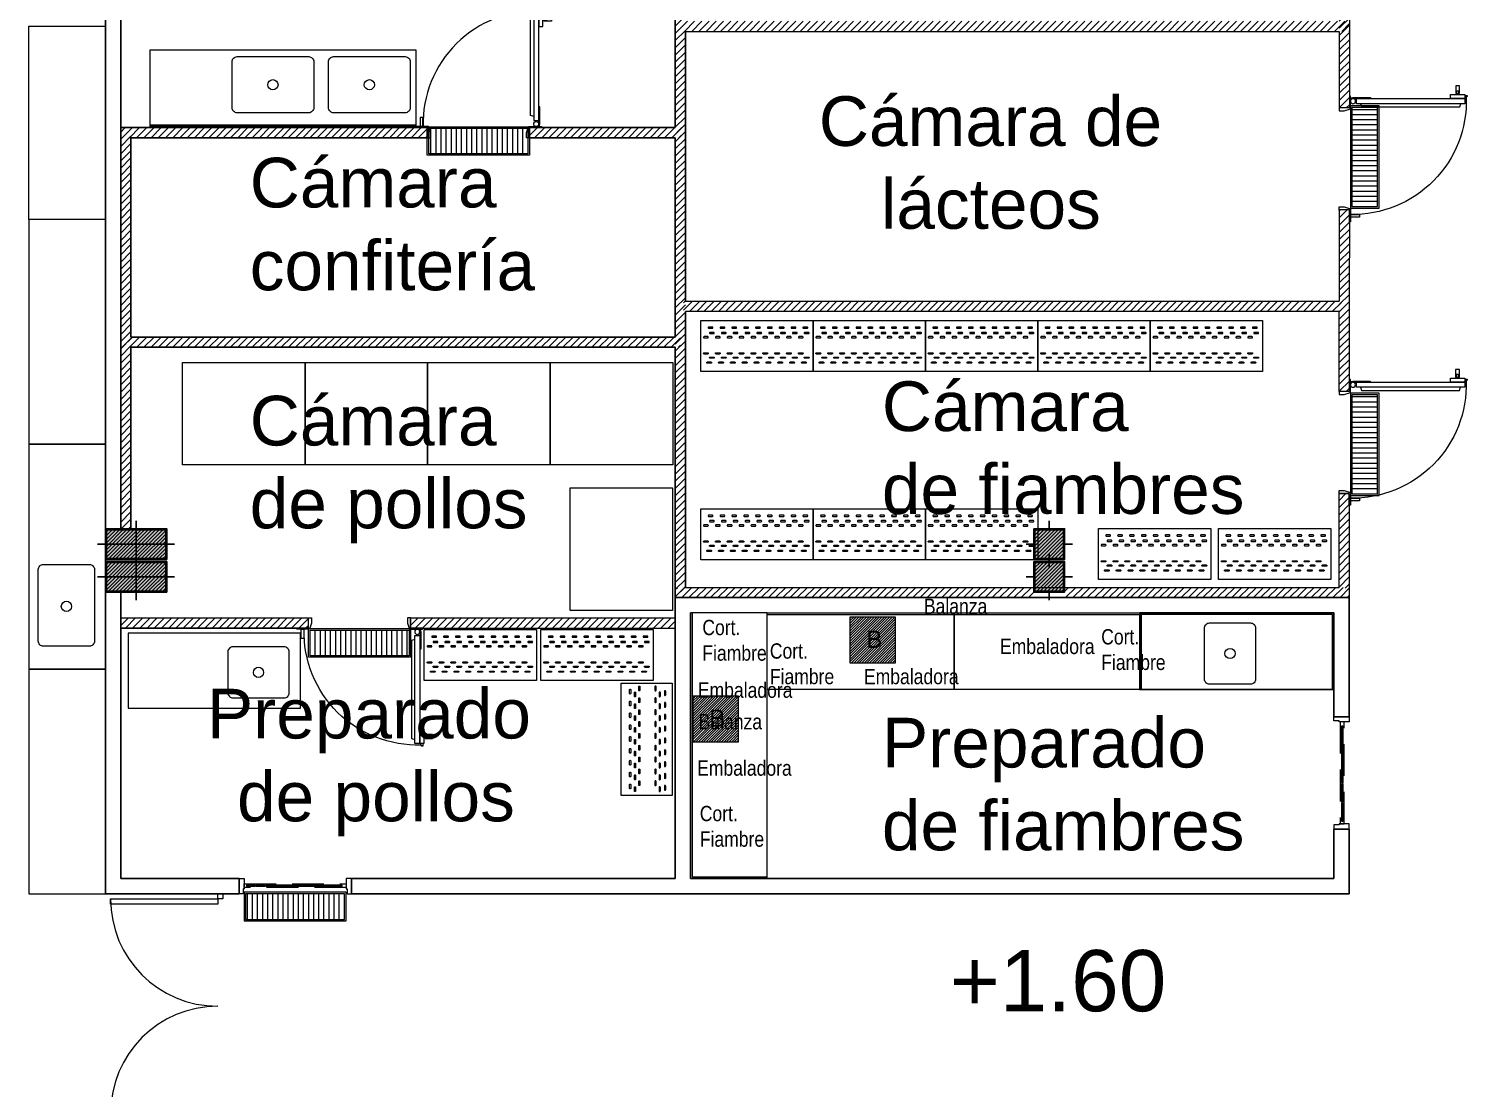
# Model space of a CAD drawing. Extents: x 306 to 2240, y 18 to 779.
# Drawn here: x 687.79 to 701.88, y 374.21 to 384.58 of the extents above; entities that cross this region are included whole.
import ezdxf

# ---------------------------------------------------------------- set-up
doc = ezdxf.new("R2010")
doc.units = 0
doc.header["$MEASUREMENT"] = 0
doc.linetypes.add('CYPE_RAYAPUNTOPUNTO', pattern=[0])
doc.linetypes.add('HIDDEN2', pattern=[0.1875, 0.125, -0.0625])
for name, color, linetype in [('Aberturas', 2, 'Continuous'), ('Camaras', 3, 'Continuous'), ('Cerramiento Camaras', 1, 'Continuous'), ('EQUIPAMIENTO SUPER', 1, 'Continuous'), ('EQUIPAMIENTOS', 1, 'Continuous'), ('EQUIPAMIENTOS APOYO', 1, 'Continuous'), ('Estructura Color', 90, 'Continuous'), ('Estructura Textura', 1, 'Continuous'), ('MAMPOSTERIA', 6, 'Continuous'), ('Nombre de locales', 3, 'Continuous'), ('PANEL CAMARA', 160, 'Continuous'), ('PILARES SUBSUELO', 6, 'Continuous'), ('rejilla', 253, 'Continuous'), ('Texto', 2, 'Continuous')]:
    doc.layers.add(name, color=color, linetype=linetype)
doc.layers.add('BALANZA', color=1, linetype='CYPE_RAYAPUNTOPUNTO', lineweight=0)
doc.layers.add('N-equipamientos', color=1, linetype='Continuous', lineweight=9)
doc.styles.add('arial', font='arial.ttf')
doc.styles.add('ARIAL NARROW', font='ARIALN.TTF')
doc.styles.add('STYLE1', font='romans.shx')
pattern_1 = [(45, (0, 0), (-0.0176777, 0.0176777), [])]

# ---------------------------------------------------------------- blocks, each defined once
blk = doc.blocks.new('BALANZA')
at = {"layer": 'BALANZA'}
h = blk.add_hatch(dxfattribs=at)
h.set_pattern_fill('LINE', color=256, scale=0.005583, angle=45)
h.set_pattern_definition([(45, (-395.006925, -103.443251), (-0.01253376587, 0.01253376587), [])])
h.paths.add_polyline_path([(3388.998, 887.73), (3388.551, 887.73), (3388.551, 887.283), (3388.998, 887.283)])
h.paths.add_polyline_path([(3388.648, 887.338), (3388.887, 887.338), (3388.887, 887.683), (3388.648, 887.683)], flags=24)
at = {"layer": 'BALANZA', "elevation": 0}
blk.add_lwpolyline([(3388.551, 887.283), (3388.998, 887.283), (3388.998, 887.73), (3388.551, 887.73)], close=True, dxfattribs=at)
at = {"layer": 'BALANZA', "insert": (3388.79, 887.597, 0), "char_height": 0.16748, "width": 0.1676, "attachment_point": 2, "style": 'STYLE1'}
blk.add_mtext('{\\fArial|b0|i0|c0|p34;B}', dxfattribs=at)
blk = doc.blocks.new('A$C2CFD14AB')
at = {"layer": 'N-equipamientos'}
blk.add_lwpolyline([(0, 0), (0, 0.5), (1.1, 0.5), (1.1, 0)], close=True, dxfattribs=at)
for points in [[(0.039, 0.364, -0.414214), (0.045, 0.37), (0.08, 0.37, -0.414214), (0.086, 0.364, -0.414214), (0.08, 0.358), (0.045, 0.358, -0.414214)], [(0.066, 0.412, -0.414214), (0.072, 0.418), (0.107, 0.418, -0.414214), (0.113, 0.412, -0.414214), (0.107, 0.406), (0.072, 0.406, -0.414214)], [(0.097, 0.322, -0.414214), (0.103, 0.328), (0.138, 0.328, -0.414214), (0.144, 0.322, -0.414214), (0.138, 0.316), (0.103, 0.316, -0.414214)], [(0.155, 0.364, -0.414214), (0.161, 0.37), (0.196, 0.37, -0.414214), (0.202, 0.364, -0.414214), (0.196, 0.358), (0.161, 0.358, -0.414214)], [(0.182, 0.412, -0.414214), (0.188, 0.418), (0.223, 0.418, -0.414214), (0.229, 0.412, -0.414214), (0.223, 0.406), (0.188, 0.406, -0.414214)], [(0.213, 0.322, -0.414214), (0.219, 0.328), (0.254, 0.328, -0.414214), (0.26, 0.322, -0.414214), (0.254, 0.316), (0.219, 0.316, -0.414214)], [(0.271, 0.364, -0.414214), (0.277, 0.37), (0.312, 0.37, -0.414214), (0.318, 0.364, -0.414214), (0.312, 0.358), (0.277, 0.358, -0.414214)], [(0.298, 0.412, -0.414214), (0.304, 0.418), (0.339, 0.418, -0.414214), (0.345, 0.412, -0.414214), (0.339, 0.406), (0.304, 0.406, -0.414214)], [(0.329, 0.322, -0.414214), (0.335, 0.328), (0.37, 0.328, -0.414214), (0.376, 0.322, -0.414214), (0.37, 0.316), (0.335, 0.316, -0.414214)], [(0.387, 0.364, -0.414214), (0.393, 0.37), (0.428, 0.37, -0.414214), (0.434, 0.364, -0.414214), (0.428, 0.358), (0.393, 0.358, -0.414214)], [(0.414, 0.412, -0.414214), (0.42, 0.418), (0.455, 0.418, -0.414214), (0.461, 0.412, -0.414214), (0.455, 0.406), (0.42, 0.406, -0.414214)], [(0.445, 0.322, -0.414214), (0.451, 0.328), (0.486, 0.328, -0.414214), (0.492, 0.322, -0.414214), (0.486, 0.316), (0.451, 0.316, -0.414214)], [(0.503, 0.364, -0.414214), (0.509, 0.37), (0.544, 0.37, -0.414214), (0.55, 0.364, -0.414214), (0.544, 0.358), (0.509, 0.358, -0.414214)], [(0.53, 0.412, -0.414214), (0.536, 0.418), (0.571, 0.418, -0.414214), (0.577, 0.412, -0.414214), (0.571, 0.406), (0.536, 0.406, -0.414214)], [(0.561, 0.322, -0.414214), (0.567, 0.328), (0.602, 0.328, -0.414214), (0.608, 0.322, -0.414214), (0.602, 0.316), (0.567, 0.316, -0.414214)], [(0.619, 0.364, -0.414214), (0.625, 0.37), (0.66, 0.37, -0.414214), (0.666, 0.364, -0.414214), (0.66, 0.358), (0.625, 0.358, -0.414214)], [(0.646, 0.412, -0.414214), (0.652, 0.418), (0.687, 0.418, -0.414214), (0.693, 0.412, -0.414214), (0.687, 0.406), (0.652, 0.406, -0.414214)], [(0.677, 0.322, -0.414214), (0.683, 0.328), (0.718, 0.328, -0.414214), (0.724, 0.322, -0.414214), (0.718, 0.316), (0.683, 0.316, -0.414214)], [(0.735, 0.364, -0.414214), (0.741, 0.37), (0.776, 0.37, -0.414214), (0.782, 0.364, -0.414214), (0.776, 0.358), (0.741, 0.358, -0.414214)], [(0.762, 0.412, -0.414214), (0.768, 0.418), (0.803, 0.418, -0.414214), (0.809, 0.412, -0.414214), (0.803, 0.406), (0.768, 0.406, -0.414214)], [(0.793, 0.322, -0.414214), (0.799, 0.328), (0.834, 0.328, -0.414214), (0.84, 0.322, -0.414214), (0.834, 0.316), (0.799, 0.316, -0.414214)], [(0.851, 0.364, -0.414214), (0.857, 0.37), (0.892, 0.37, -0.414214), (0.898, 0.364, -0.414214), (0.892, 0.358), (0.857, 0.358, -0.414214)], [(0.878, 0.412, -0.414214), (0.884, 0.418), (0.919, 0.418, -0.414214), (0.925, 0.412, -0.414214), (0.919, 0.406), (0.884, 0.406, -0.414214)], [(0.909, 0.322, -0.414214), (0.915, 0.328), (0.95, 0.328, -0.414214), (0.956, 0.322, -0.414214), (0.95, 0.316), (0.915, 0.316, -0.414214)], [(0.967, 0.364, -0.414214), (0.973, 0.37), (1.008, 0.37, -0.414214), (1.014, 0.364, -0.414214), (1.008, 0.358), (0.973, 0.358, -0.414214)], [(0.994, 0.412, -0.414214), (1, 0.418), (1.035, 0.418, -0.414214), (1.041, 0.412, -0.414214), (1.035, 0.406), (1, 0.406, -0.414214)], [(1.025, 0.322, -0.414214), (1.031, 0.328), (1.066, 0.328, -0.414214), (1.072, 0.322, -0.414214), (1.066, 0.316), (1.031, 0.316, -0.414214)], [(0.097, 0.164, 0.414214), (0.103, 0.158), (0.138, 0.158, 0.414214), (0.144, 0.164, 0.414214), (0.138, 0.17), (0.103, 0.17, 0.414214)], [(0.213, 0.164, 0.414214), (0.219, 0.158), (0.254, 0.158, 0.414214), (0.26, 0.164, 0.414214), (0.254, 0.17), (0.219, 0.17, 0.414214)], [(0.329, 0.164, 0.414214), (0.335, 0.158), (0.37, 0.158, 0.414214), (0.376, 0.164, 0.414214), (0.37, 0.17), (0.335, 0.17, 0.414214)], [(0.445, 0.164, 0.414214), (0.451, 0.158), (0.486, 0.158, 0.414214), (0.492, 0.164, 0.414214), (0.486, 0.17), (0.451, 0.17, 0.414214)], [(0.561, 0.164, 0.414214), (0.567, 0.158), (0.602, 0.158, 0.414214), (0.608, 0.164, 0.414214), (0.602, 0.17), (0.567, 0.17, 0.414214)], [(0.677, 0.164, 0.414214), (0.683, 0.158), (0.718, 0.158, 0.414214), (0.724, 0.164, 0.414214), (0.718, 0.17), (0.683, 0.17, 0.414214)], [(0.793, 0.164, 0.414214), (0.799, 0.158), (0.834, 0.158, 0.414214), (0.84, 0.164, 0.414214), (0.834, 0.17), (0.799, 0.17, 0.414214)], [(0.909, 0.164, 0.414214), (0.915, 0.158), (0.95, 0.158, 0.414214), (0.956, 0.164, 0.414214), (0.95, 0.17), (0.915, 0.17, 0.414214)], [(1.025, 0.164, 0.414214), (1.031, 0.158), (1.066, 0.158, 0.414214), (1.072, 0.164, 0.414214), (1.066, 0.17), (1.031, 0.17, 0.414214)], [(0.039, 0.122, 0.414214), (0.045, 0.116), (0.08, 0.116, 0.414214), (0.086, 0.122, 0.414214), (0.08, 0.128), (0.045, 0.128, 0.414214)], [(0.052, 0.07, 0.414214), (0.058, 0.064), (0.093, 0.064, 0.414214), (0.099, 0.07, 0.414214), (0.093, 0.076), (0.058, 0.076, 0.414214)], [(0.155, 0.122, 0.414214), (0.161, 0.116), (0.196, 0.116, 0.414214), (0.202, 0.122, 0.414214), (0.196, 0.128), (0.161, 0.128, 0.414214)], [(0.168, 0.07, 0.414214), (0.174, 0.064), (0.209, 0.064, 0.414214), (0.215, 0.07, 0.414214), (0.209, 0.076), (0.174, 0.076, 0.414214)], [(0.271, 0.122, 0.414214), (0.277, 0.116), (0.312, 0.116, 0.414214), (0.318, 0.122, 0.414214), (0.312, 0.128), (0.277, 0.128, 0.414214)], [(0.284, 0.07, 0.414214), (0.29, 0.064), (0.325, 0.064, 0.414214), (0.331, 0.07, 0.414214), (0.325, 0.076), (0.29, 0.076, 0.414214)], [(0.387, 0.122, 0.414214), (0.393, 0.116), (0.428, 0.116, 0.414214), (0.434, 0.122, 0.414214), (0.428, 0.128), (0.393, 0.128, 0.414214)], [(0.4, 0.07, 0.414214), (0.406, 0.064), (0.441, 0.064, 0.414214), (0.447, 0.07, 0.414214), (0.441, 0.076), (0.406, 0.076, 0.414214)], [(0.503, 0.122, 0.414214), (0.509, 0.116), (0.544, 0.116, 0.414214), (0.55, 0.122, 0.414214), (0.544, 0.128), (0.509, 0.128, 0.414214)], [(0.516, 0.07, 0.414214), (0.522, 0.064), (0.557, 0.064, 0.414214), (0.563, 0.07, 0.414214), (0.557, 0.076), (0.522, 0.076, 0.414214)], [(0.619, 0.122, 0.414214), (0.625, 0.116), (0.66, 0.116, 0.414214), (0.666, 0.122, 0.414214), (0.66, 0.128), (0.625, 0.128, 0.414214)], [(0.632, 0.07, 0.414214), (0.638, 0.064), (0.673, 0.064, 0.414214), (0.679, 0.07, 0.414214), (0.673, 0.076), (0.638, 0.076, 0.414214)], [(0.735, 0.122, 0.414214), (0.741, 0.116), (0.776, 0.116, 0.414214), (0.782, 0.122, 0.414214), (0.776, 0.128), (0.741, 0.128, 0.414214)], [(0.748, 0.07, 0.414214), (0.754, 0.064), (0.789, 0.064, 0.414214), (0.795, 0.07, 0.414214), (0.789, 0.076), (0.754, 0.076, 0.414214)], [(0.851, 0.122, 0.414214), (0.857, 0.116), (0.892, 0.116, 0.414214), (0.898, 0.122, 0.414214), (0.892, 0.128), (0.857, 0.128, 0.414214)], [(0.864, 0.07, 0.414214), (0.87, 0.064), (0.905, 0.064, 0.414214), (0.911, 0.07, 0.414214), (0.905, 0.076), (0.87, 0.076, 0.414214)], [(0.967, 0.122, 0.414214), (0.973, 0.116), (1.008, 0.116, 0.414214), (1.014, 0.122, 0.414214), (1.008, 0.128), (0.973, 0.128, 0.414214)], [(0.98, 0.07, 0.414214), (0.986, 0.064), (1.021, 0.064, 0.414214), (1.027, 0.07, 0.414214), (1.021, 0.076), (0.986, 0.076, 0.414214)]]:
    blk.add_lwpolyline(points, format="xyb", close=True, dxfattribs=at)
blk = doc.blocks.new('puertacortina')
at = {"layer": 'Aberturas', "lineweight": 0}
for points in [[(3309.177, 892.351), (3309.177, 892.201), (3309.227, 892.201), (3309.227, 892.301), (3309.217, 892.301), (3309.217, 892.351)], [(3310.277, 892.351), (3310.277, 892.201), (3310.227, 892.201), (3310.227, 892.301), (3310.237, 892.301), (3310.237, 892.351)]]:
    blk.add_lwpolyline(points, close=True, dxfattribs=at)
at = {"layer": 'Aberturas', "color": 1, "linetype": 'HIDDEN2', "lineweight": 0, "ltscale": 2.5}
for points in [[(3309.227, 892.251), (3310.227, 892.251), (3310.227, 892.289), (3309.227, 892.289)], [(3309.25, 892.274), (3309.34, 892.274), (3309.34, 892.265), (3309.25, 892.265)], [(3309.344, 892.274), (3309.434, 892.274), (3309.434, 892.265), (3309.344, 892.265)], [(3309.438, 892.274), (3309.528, 892.274), (3309.528, 892.265), (3309.438, 892.265)], [(3309.532, 892.274), (3309.623, 892.274), (3309.623, 892.265), (3309.532, 892.265)], [(3309.627, 892.274), (3309.717, 892.274), (3309.717, 892.265), (3309.627, 892.265)], [(3309.721, 892.274), (3309.811, 892.274), (3309.811, 892.265), (3309.721, 892.265)], [(3309.815, 892.274), (3309.905, 892.274), (3309.905, 892.265), (3309.815, 892.265)], [(3309.909, 892.274), (3310, 892.274), (3310, 892.265), (3309.909, 892.265)], [(3310.004, 892.274), (3310.094, 892.274), (3310.094, 892.265), (3310.004, 892.265)], [(3310.098, 892.274), (3310.188, 892.274), (3310.188, 892.265), (3310.098, 892.265)]]:
    blk.add_lwpolyline(points, close=True, dxfattribs=at)
blk = doc.blocks.new('rejilla2')
at = {"layer": 'rejilla', "lineweight": 0}
for p, q in [((3273.423, 920.996), (3273.703, 920.996)), ((3273.423, 919.996), (3273.423, 920.996)), ((3273.438, 920.981), (3273.688, 920.981)), ((3273.438, 920.011), (3273.438, 920.981)), ((3273.438, 920.929), (3273.688, 920.929)), ((3273.438, 920.879), (3273.688, 920.879)), ((3273.688, 920.981), (3273.688, 920.011)), ((3273.703, 920.996), (3273.703, 919.996)), ((3273.438, 920.829), (3273.688, 920.829)), ((3273.438, 920.779), (3273.688, 920.779)), ((3273.438, 920.729), (3273.688, 920.729)), ((3273.438, 920.679), (3273.688, 920.679)), ((3273.438, 920.629), (3273.688, 920.629)), ((3273.438, 920.579), (3273.688, 920.579)), ((3273.438, 920.529), (3273.688, 920.529)), ((3273.438, 920.479), (3273.688, 920.479)), ((3273.438, 920.429), (3273.688, 920.429)), ((3273.438, 920.379), (3273.688, 920.379)), ((3273.438, 920.329), (3273.688, 920.329)), ((3273.438, 920.279), (3273.688, 920.279)), ((3273.438, 920.229), (3273.688, 920.229)), ((3273.438, 920.179), (3273.688, 920.179)), ((3273.438, 920.129), (3273.688, 920.129)), ((3273.438, 920.079), (3273.688, 920.079)), ((3273.438, 920.029), (3273.688, 920.029)), ((3273.703, 919.996), (3273.423, 919.996)), ((3273.688, 920.011), (3273.438, 920.011))]:
    blk.add_line(p, q, dxfattribs=at)
blk = doc.blocks.new('pcamara 90')
at = {"lineweight": 0}
for p, q in [((-0.1, -0.035), (-0.1, -0.205)), ((-0.09, -0.01), (-0.083, -0.017)), ((-0.09, -0.033), (-0.09, -0.07)), ((-0.1, -0.205), (-0.09, -0.205)), ((-0.119, -1.13), (-0.119, -1.144)), ((-0.119, -1.144), (-0.119, -1.154)), ((-0.119, -1.154), (-0.11, -1.154)), ((-0.11, -1.154), (-0.103, -1.144)), ((-0.103, -1.144), (-0.098, -1.13))]:
    blk.add_line(p, q, dxfattribs=at)
for points in [[(-0.115, 0), (0, 0), (0, 0.1), (0.03, 0.1), (0.03, 0.05), (0.01, -0.01), (-0.115, -0.01)], [(1.115, 0), (1, 0), (1, 0.1), (0.97, 0.1), (0.97, 0.05), (0.99, -0.01), (1.115, -0.01)], [(-0.09, -0.07), (-0.09, -1.13), (-0.04, -1.13), (-0.04, -0.07)], [(1.044, -0.1), (1.071, -0.1), (1.071, -0.01), (1.044, -0.01)], [(-0.141, -1.041), (-0.141, -1.079), (-0.215, -1.079), (-0.215, -1.041)], [(-0.13, -1.049), (-0.13, -1.071), (-0.164, -1.071), (-0.164, -1.049)], [(-0.09, -1.13), (-0.09, -0.989), (-0.13, -0.989), (-0.13, -1.13)]]:
    blk.add_lwpolyline(points, close=True, dxfattribs=at)
blk.add_lwpolyline([(-0.04, -0.11), (-0.01, -0.12), (-0.01, -1.08), (-0.04, -1.09), (-0.04, -0.11)], dxfattribs=at)
blk.add_circle((-0.065, -0.035), 0.025, dxfattribs=at)
at = {"color": 1, "lineweight": 0}
blk.add_arc((-0.065, -0.035), 1.109, 268.0701, 1.292, dxfattribs=at)
at = {"lineweight": 0}
blk.add_arc((-0.065, -0.035), 0.035, 135, 180, dxfattribs=at)
blk = doc.blocks.new('Pilar 30x30')
at = {"layer": 'Estructura Color'}
h = blk.add_hatch(color=256, dxfattribs=at)
h.dxf.hatch_style = 1
h.paths.add_polyline_path([(-0.29, -0.29), (-0.29, -0.01), (-0.01, -0.01), (-0.01, -0.29)])
at = {"layer": 'Estructura Textura'}
h = blk.add_hatch(dxfattribs=at)
h.set_pattern_fill('_USER', color=256, scale=0.025, angle=45, pattern_type=0)
h.set_pattern_definition(pattern_1)
h.paths.add_polyline_path([(-0.3, -0.3), (-0.3, 0), (0, 0), (0, -0.3)])
at = {"layer": 'Estructura Color'}
blk.add_lwpolyline([(-0.29, -0.29), (-0.29, -0.01), (-0.01, -0.01), (-0.01, -0.29)], close=True, dxfattribs=at)
at = {"layer": 'PILARES SUBSUELO', "color": 1}
for p, q in [((-0.15, 0.077), (-0.15, 0)), ((-0.377, -0.15), (-0.3, -0.15)), ((0, -0.15), (0.077, -0.15)), ((-0.15, -0.3), (-0.15, -0.377))]:
    blk.add_line(p, q, dxfattribs=at)
at = {"layer": 'PILARES SUBSUELO'}
blk.add_lwpolyline([(-0.3, -0.3), (-0.3, 0), (0, 0), (0, -0.3)], close=True, dxfattribs=at)
blk = doc.blocks.new('Pilar 30x60')
at = {"layer": 'Estructura Color'}
h = blk.add_hatch(color=256, dxfattribs=at)
h.dxf.hatch_style = 1
h.paths.add_polyline_path([(-0.59, -0.14), (-0.59, 0.14), (-0.01, 0.14), (-0.01, -0.14)])
at = {"layer": 'Estructura Textura'}
h = blk.add_hatch(dxfattribs=at)
h.set_pattern_fill('_USER', color=256, scale=0.025, angle=45, pattern_type=0)
h.set_pattern_definition(pattern_1)
h.paths.add_polyline_path([(-0.6, -0.15), (-0.6, 0.15), (0, 0.15), (0, -0.15)])
at = {"layer": 'Estructura Color'}
blk.add_lwpolyline([(-0.59, -0.14), (-0.59, 0.14), (-0.01, 0.14), (-0.01, -0.14)], close=True, dxfattribs=at)
at = {"layer": 'PILARES SUBSUELO', "color": 1}
for p, q in [((-0.3, 0.227), (-0.3, -0.227)), ((-0.677, 0), (0.077, 0))]:
    blk.add_line(p, q, dxfattribs=at)
at = {"layer": 'PILARES SUBSUELO'}
blk.add_lwpolyline([(-0.6, -0.15), (-0.6, 0.15), (0, 0.15), (0, -0.15)], close=True, dxfattribs=at)

msp = doc.modelspace()

# ---------------------------------------------------------------- hatches: boundary and pattern name
at = {"layer": 'PANEL CAMARA'}
h = msp.add_hatch(dxfattribs=at)
h.set_pattern_fill('ANSI31', color=256, scale=0.4)
h.set_pattern_definition([(45, (17.119996, 34.49765), (-0.035355339, 0.035355339), [])])
h.paths.add_polyline_path([(694.122, 387.355), (694.222, 387.355), (694.222, 379.011), (694.122, 379.011)])
h = msp.add_hatch(dxfattribs=at)
h.set_pattern_fill('ANSI31', color=256, scale=0.4)
h.set_pattern_definition([(45, (18.27518, 36.41478), (-0.035355339, 0.035355339), [])])
h.paths.add_polyline_path([(700.622, 385.371), (700.722, 385.371), (700.723, 383.805), (700.623, 383.805)])
h = msp.add_hatch(dxfattribs=at)
h.set_pattern_fill('ANSI31', color=256, scale=0.4)
h.set_pattern_definition([(45, (18.27518, 36.076504), (-0.035355339, 0.035355339), [])])
h.paths.add_polyline_path([(694.122, 384.653), (700.722, 384.653), (700.722, 384.553), (694.122, 384.553)])
h = msp.add_hatch(dxfattribs=at)
h.set_pattern_fill('ANSI31', color=256, scale=0.4)
h.set_pattern_definition([(45, (13.011336, 34.49765), (-0.035355339, 0.035355339), [])])
h.paths.add_polyline_path([(688.694, 383.611), (691.695, 383.611), (691.695, 383.511), (688.694, 383.511)])
h = msp.add_hatch(dxfattribs=at)
h.set_pattern_fill('ANSI31', color=256, scale=0.4)
h.set_pattern_definition([(45, (13.011336, 33.93177), (-0.035355339, 0.035355339), [])])
h.paths.add_polyline_path([(688.694, 383.602), (688.794, 383.602), (688.794, 379.684), (688.694, 379.684)])
h = msp.add_hatch(dxfattribs=at)
h.set_pattern_fill('ANSI31', color=256, scale=0.4)
h.set_pattern_definition([(45, (16.83644, 34.49765), (-0.035355339, 0.035355339), [])])
h.paths.add_polyline_path([(692.697, 383.611), (694.209, 383.611), (694.209, 383.511), (692.697, 383.511)])
h = msp.add_hatch(dxfattribs=at)
h.set_pattern_fill('ANSI31', color=256, scale=0.4)
h.set_pattern_definition([(45, (18.27518, 33.638877), (-0.035355339, 0.035355339), [])])
h.paths.add_polyline_path([(700.623, 382.805), (700.723, 382.805), (700.723, 381.029), (700.623, 381.029)])
h = msp.add_hatch(dxfattribs=at)
h.set_pattern_fill('ANSI31', color=256, scale=0.4)
h.set_pattern_definition([(45, (17.92165, 33.638877), (-0.035355339, 0.035355339), [])])
h.paths.add_polyline_path([(694.204, 381.911), (700.645, 381.911), (700.645, 381.811), (694.204, 381.811)])
h = msp.add_hatch(dxfattribs=at)
h.set_pattern_fill('ANSI31', color=256, scale=0.4)
h.set_pattern_definition([(45, (13.364645, 33.93177), (-0.035355339, 0.035355339), [])])
h.paths.add_polyline_path([(688.702, 381.561), (694.174, 381.561), (694.174, 381.461), (688.702, 381.461)])
h = msp.add_hatch(dxfattribs=at)
h.set_pattern_fill('ANSI31', color=256, scale=0.4)
h.set_pattern_definition([(45, (18.27518, 31.440075), (-0.035355339, 0.035355339), [])])
h.paths.add_polyline_path([(700.622, 380.029), (700.722, 380.029), (700.722, 379.103), (700.622, 379.103)])
h = msp.add_hatch(dxfattribs=at)
h.set_pattern_fill('ANSI31', color=256, scale=0.4)
h.set_pattern_definition([(45, (17.119996, 34.21444), (-0.035355339, 0.035355339), [])])
h.paths.add_polyline_path([(694.122, 379.111), (697.634, 379.111), (697.634, 379.011), (694.122, 379.011)])
h = msp.add_hatch(dxfattribs=at)
h.set_pattern_fill('ANSI31', color=256, scale=0.4)
h.set_pattern_definition([(45, (20.524886, 34.21444), (-0.035355339, 0.035355339), [])])
h.paths.add_polyline_path([(697.934, 379.111), (700.722, 379.111), (700.722, 379.011), (697.934, 379.011)])
h = msp.add_hatch(dxfattribs=at)
h.set_pattern_fill('ANSI31', color=256, scale=0.4)
h.set_pattern_definition([(45, (10.526304, 31.21177), (-0.035355339, 0.035355339), [])])
h.paths.add_polyline_path([(688.694, 378.811), (690.532, 378.811), (690.532, 378.711), (688.694, 378.711)])
h = msp.add_hatch(dxfattribs=at)
h.set_pattern_fill('ANSI31', color=256, scale=0.4)
h.set_pattern_definition([(45, (13.364645, 31.21177), (-0.035355339, 0.035355339), [])])
h.paths.add_polyline_path([(691.532, 378.811), (694.122, 378.811), (694.122, 378.711), (691.532, 378.711)])

# ---------------------------------------------------------------- linework, layer by layer
at = {"layer": 'Aberturas', "lineweight": 0, "elevation": 0}
msp.add_lwpolyline([(689.644, 376.011), (688.594, 376.011), (688.594, 376.061), (689.644, 376.061)], close=True, dxfattribs=at)
msp.add_lwpolyline([(689.644, 376.011), (688.594, 376.011), (688.594, 376.061), (689.644, 376.061)], close=True, dxfattribs=at)
msp.add_lwpolyline([(689.694, 376.111), (689.694, 376.061), (689.644, 376.061), (689.644, 376.111)], dxfattribs=at)
at = {"layer": 'Aberturas', "color": 1, "lineweight": 0}
for centre, start, end in [((689.644, 376.061, 0), 180, 270), ((689.644, 373.961, 0), 90, 180)]:
    msp.add_arc(centre, 1.05, start, end, dxfattribs=at)
at = {"layer": 'Cerramiento Camaras'}
for p, q in [((694.122, 383.611, 0), (694.122, 387.355, 0)), ((694.222, 381.911, 0), (694.222, 384.553, 0)), ((691.697, 383.611, 0), (688.694, 383.611, 0)), ((691.697, 383.511, 0), (688.794, 383.511, 0)), ((688.794, 383.511, 0), (688.794, 381.561, 0)), ((692.697, 383.611, 0), (692.697, 383.511, 0)), ((692.697, 383.611, 0), (694.122, 383.611, 0)), ((694.122, 383.511, 0), (692.697, 383.511, 0)), ((694.122, 381.561, 0), (694.122, 383.511, 0)), ((694.222, 379.111, 0), (694.222, 381.811, 0)), ((688.794, 381.561, 0), (694.122, 381.561, 0)), ((688.794, 381.461, 0), (694.122, 381.461, 0)), ((688.794, 381.461, 0), (688.794, 379.684, 0)), ((694.122, 379.011, 0), (694.122, 381.461, 0)), ((689.852, 376.261, 0), (689.852, 376.161, 0)), ((689.902, 376.161, 0), (689.892, 376.161, 0))]:
    msp.add_line(p, q, dxfattribs=at)
at = {"layer": 'Cerramiento Camaras', "lineweight": 0}
for p, q in [((700.722, 385.371, 0), (700.723, 383.805, 0)), ((694.222, 384.553, 0), (700.623, 384.553, 0)), ((700.623, 384.553, 0), (700.623, 383.805, 0)), ((700.623, 384.553, 0), (700.623, 383.805, 0)), ((700.723, 383.805, 0), (700.623, 383.805, 0)), ((700.723, 383.805, 0), (700.623, 383.805, 0)), ((700.623, 382.805, 0), (700.622, 381.911, 0)), ((700.723, 382.805, 0), (700.623, 382.805, 0)), ((700.723, 382.805, 0), (700.623, 382.805, 0)), ((700.723, 382.805, 0), (700.722, 381.861, 0)), ((700.722, 382.011, 0), (700.722, 381.029, 0)), ((694.222, 381.911, 0), (700.622, 381.911, 0)), ((700.622, 381.811, 0), (694.222, 381.811, 0)), ((694.372, 381.911, 0), (700.622, 381.911, 0)), ((700.622, 381.811, 0), (694.372, 381.811, 0)), ((700.622, 381.029, 0), (700.622, 381.811, 0)), ((700.722, 381.029, 0), (700.622, 381.029, 0)), ((700.722, 381.029, 0), (700.622, 381.029, 0)), ((700.622, 379.111, 0), (700.622, 380.029, 0)), ((700.622, 380.029, 0), (700.722, 380.029, 0)), ((700.622, 379.111, 0), (700.622, 380.029, 0)), ((700.622, 380.029, 0), (700.722, 380.029, 0)), ((700.722, 380.029, 0), (700.722, 379.011, 0)), ((700.722, 380.029, 0), (700.722, 379.011, 0)), ((694.222, 379.111, 0), (700.622, 379.111, 0)), ((694.372, 379.111, 0), (700.622, 379.111, 0)), ((688.694, 378.811, 0), (690.532, 378.811, 0)), ((688.694, 378.711, 0), (690.532, 378.711, 0)), ((690.532, 378.711, 0), (690.532, 378.811, 0)), ((691.532, 378.811, 0), (694.122, 378.811, 0)), ((691.532, 378.811, 0), (691.532, 378.711, 0)), ((691.532, 378.711, 0), (694.122, 378.711, 0))]:
    msp.add_line(p, q, dxfattribs=at)
at = {"layer": 'EQUIPAMIENTO SUPER', "linetype": 'Continuous', "lineweight": 0, "elevation": 0}
msp.add_lwpolyline([(688.437, 379.285), (688.437, 378.585, -0.414214), (688.387, 378.535), (687.937, 378.535, -0.414214), (687.887, 378.585), (687.887, 379.285, -0.414214), (687.937, 379.335), (688.387, 379.335, -0.414214)], format="xyb", close=True, dxfattribs=at)
msp.add_lwpolyline([(688.437, 379.285), (688.437, 378.585, -0.414214), (688.387, 378.535), (687.937, 378.535, -0.414214), (687.887, 378.585), (687.887, 379.285, -0.414214), (687.937, 379.335), (688.387, 379.335, -0.414214)], format="xyb", close=True, dxfattribs=at)
at = {"layer": 'EQUIPAMIENTO SUPER', "lineweight": 0}
msp.add_circle((688.162, 378.925, 0), 0.05, dxfattribs=at)
msp.add_circle((688.162, 378.925, 0), 0.05, dxfattribs=at)
at = {"layer": 'EQUIPAMIENTOS', "linetype": 'Continuous', "lineweight": 0, "elevation": 0}
for points in [[(695.022, 378.861), (694.272, 378.861), (694.272, 376.261), (695.022, 376.261)], [(695.022, 378.861), (694.272, 378.861), (694.272, 376.261), (695.022, 376.261)], [(695.022, 378.861), (694.287, 378.861), (694.287, 376.276), (695.022, 376.276)], [(695.022, 378.861), (694.287, 378.861), (694.287, 376.276), (695.022, 376.276)], [(695.022, 378.111), (695.022, 378.861), (696.852, 378.861), (696.852, 378.111)], [(695.022, 378.111), (695.022, 378.861), (696.852, 378.861), (696.852, 378.111)], [(695.022, 378.111), (695.022, 378.846), (696.852, 378.846), (696.852, 378.111)], [(695.022, 378.111), (695.022, 378.846), (696.852, 378.846), (696.852, 378.111)], [(696.852, 378.111), (696.852, 378.861), (698.682, 378.861), (698.682, 378.111)], [(696.852, 378.111), (696.852, 378.861), (698.682, 378.861), (698.682, 378.111)], [(696.852, 378.111), (696.852, 378.846), (698.682, 378.846), (698.682, 378.111)], [(696.852, 378.111), (696.852, 378.846), (698.682, 378.846), (698.682, 378.111)], [(698.67, 378.861), (698.67, 378.111), (700.572, 378.111), (700.572, 378.861)], [(698.685, 378.846), (698.685, 378.111), (700.557, 378.111), (700.557, 378.846)], [(698.685, 378.846), (698.685, 378.111), (700.557, 378.111), (700.557, 378.846)]]:
    msp.add_lwpolyline(points, close=True, dxfattribs=at)
msp.add_lwpolyline([(699.354, 378.763), (699.754, 378.763, -0.414214), (699.804, 378.713), (699.804, 378.213, -0.414214), (699.754, 378.163), (699.354, 378.163, -0.414214), (699.304, 378.213), (699.304, 378.713, -0.414214)], format="xyb", close=True, dxfattribs=at)
msp.add_lwpolyline([(699.354, 378.763), (699.754, 378.763, -0.414214), (699.804, 378.713), (699.804, 378.213, -0.414214), (699.754, 378.163), (699.354, 378.163, -0.414214), (699.304, 378.213), (699.304, 378.713, -0.414214)], format="xyb", close=True, dxfattribs=at)
at = {"layer": 'EQUIPAMIENTOS', "linetype": 'Continuous', "lineweight": 0}
msp.add_circle((699.554, 378.463, 0), 0.05, dxfattribs=at)
msp.add_circle((699.554, 378.463, 0), 0.05, dxfattribs=at)
at = {"layer": 'EQUIPAMIENTOS APOYO', "lineweight": 0, "elevation": 0}
for points in [[(688.544, 382.711), (687.794, 382.711), (687.794, 384.605), (688.544, 384.605)], [(688.544, 382.711), (687.794, 382.711), (687.794, 380.511), (688.544, 380.511)], [(688.544, 380.511), (687.794, 380.511), (687.794, 378.311), (688.544, 378.311)], [(688.544, 380.511), (687.794, 380.511), (687.794, 378.311), (688.544, 378.311)], [(688.544, 378.311), (687.794, 378.311), (687.794, 376.111), (688.544, 376.111)], [(688.544, 378.311), (687.794, 378.311), (687.794, 376.111), (688.544, 376.111)]]:
    msp.add_lwpolyline(points, close=True, dxfattribs=at)
at = {"layer": 'EQUIPAMIENTOS APOYO', "linetype": 'Continuous', "lineweight": 0, "elevation": 0}
msp.add_lwpolyline([(688.768, 378.662), (688.768, 377.927), (690.453, 377.927), (690.453, 378.662)], close=True, dxfattribs=at)
msp.add_lwpolyline([(688.768, 378.662), (688.768, 377.927), (690.453, 377.927), (690.453, 378.662)], close=True, dxfattribs=at)
msp.add_lwpolyline([(689.743, 378.479), (689.743, 378.079, 0.414214), (689.793, 378.029), (690.293, 378.029, 0.414214), (690.343, 378.079), (690.343, 378.479, 0.414214), (690.293, 378.529), (689.793, 378.529, 0.414214)], format="xyb", close=True, dxfattribs=at)
at = {"layer": 'EQUIPAMIENTOS APOYO', "linetype": 'Continuous', "lineweight": 0}
msp.add_circle((690.043, 378.279, 0), 0.05, dxfattribs=at)
at = {"layer": 'MAMPOSTERIA'}
for p, q in [((688.694, 389.577, 0), (688.694, 379.684, 0)), ((688.544, 384.952, 0), (688.544, 376.111, 0)), ((688.544, 384.952, 0), (688.544, 376.111, 0)), ((688.694, 379.064, 0), (688.694, 376.261, 0)), ((700.722, 379.011, 0), (694.122, 379.011, 0)), ((694.122, 376.261, 0), (694.122, 379.011, 0)), ((700.722, 377.845, 0), (700.722, 379.011, 0)), ((694.272, 376.261, 0), (694.272, 378.861, 0)), ((694.272, 376.261, 0), (694.272, 378.861, 0)), ((700.572, 377.845, 0), (700.572, 378.861, 0)), ((688.694, 378.711, 0), (688.694, 376.261, 0)), ((688.694, 378.711, 0), (690.532, 378.711, 0)), ((700.722, 377.845, 0), (700.572, 377.845, 0)), ((700.572, 376.261, 0), (700.572, 376.745, 0)), ((700.722, 376.745, 0), (700.572, 376.745, 0)), ((700.722, 376.111, 0), (700.722, 376.745, 0)), ((688.694, 376.261, 0), (689.852, 376.261, 0)), ((688.694, 376.261, 0), (689.852, 376.261, 0)), ((689.852, 376.111, 0), (689.852, 376.261, 0)), ((690.952, 376.111, 0), (690.952, 376.261, 0)), ((690.952, 376.111, 0), (690.952, 376.261, 0)), ((690.952, 376.261, 0), (694.122, 376.261, 0)), ((700.572, 376.261, 0), (694.272, 376.261, 0)), ((700.572, 376.261, 0), (694.272, 376.261, 0)), ((689.852, 376.111, 0), (688.544, 376.111, 0)), ((689.852, 376.111, 0), (688.544, 376.111, 0)), ((690.952, 376.111, 0), (700.722, 376.111, 0))]:
    msp.add_line(p, q, dxfattribs=at)
at = {"layer": 'MAMPOSTERIA', "elevation": 0}
msp.add_lwpolyline([(698.67, 378.861), (698.67, 378.111), (700.572, 378.111), (700.572, 378.861)], close=True, dxfattribs=at)
at = {"layer": 'N-equipamientos', "lineweight": 0, "elevation": 0}
for points in [[(688.982, 383.621), (688.982, 384.371), (691.582, 384.371), (691.582, 383.621)], [(688.982, 383.636), (688.982, 384.371), (691.582, 384.371), (691.582, 383.636)], [(688.982, 383.621), (688.982, 384.371), (691.582, 384.371), (691.582, 383.621)], [(688.982, 383.636), (688.982, 384.371), (691.582, 384.371), (691.582, 383.636)], [(690.498, 381.311), (690.498, 380.311), (689.298, 380.311), (689.298, 381.311)], [(691.698, 381.311), (691.698, 380.311), (690.498, 380.311), (690.498, 381.311)], [(692.898, 381.311), (692.898, 380.311), (691.698, 380.311), (691.698, 381.311)], [(694.098, 381.311), (694.098, 380.311), (692.898, 380.311), (692.898, 381.311)], [(693.095, 380.085), (694.095, 380.085), (694.095, 378.885), (693.095, 378.885)]]:
    msp.add_lwpolyline(points, close=True, dxfattribs=at)
for points in [[(689.834, 384.306), (690.534, 384.306, -0.414214), (690.584, 384.256), (690.584, 383.806, -0.414214), (690.534, 383.756), (689.834, 383.756, -0.414214), (689.784, 383.806), (689.784, 384.256, -0.414214)], [(689.834, 384.306), (690.534, 384.306, -0.414214), (690.584, 384.256), (690.584, 383.806, -0.414214), (690.534, 383.756), (689.834, 383.756, -0.414214), (689.784, 383.806), (689.784, 384.256, -0.414214)], [(690.778, 384.306), (691.478, 384.306, -0.414214), (691.528, 384.256), (691.528, 383.806, -0.414214), (691.478, 383.756), (690.778, 383.756, -0.414214), (690.728, 383.806), (690.728, 384.256, -0.414214)], [(690.778, 384.306), (691.478, 384.306, -0.414214), (691.528, 384.256), (691.528, 383.806, -0.414214), (691.478, 383.756), (690.778, 383.756, -0.414214), (690.728, 383.806), (690.728, 384.256, -0.414214)]]:
    msp.add_lwpolyline(points, format="xyb", close=True, dxfattribs=at)
at = {"layer": 'N-equipamientos', "lineweight": 0}
for centre in [(690.184, 384.031, 0), (690.184, 384.031, 0), (691.128, 384.031, 0), (691.128, 384.031, 0)]:
    msp.add_circle(centre, 0.05, dxfattribs=at)
at = {"layer": 'PILARES SUBSUELO', "elevation": 0}
for points in [[(688.544, 379.384), (688.544, 379.684), (689.144, 379.684), (689.144, 379.384)], [(688.544, 379.384), (688.544, 379.684), (689.144, 379.684), (689.144, 379.384)], [(688.544, 379.064), (688.544, 379.364), (689.144, 379.364), (689.144, 379.064)], [(688.544, 379.064), (688.544, 379.364), (689.144, 379.364), (689.144, 379.064)]]:
    msp.add_lwpolyline(points, close=True, dxfattribs=at)

# ---------------------------------------------------------------- block references
for name, p in [('Pilar 30x60', (689.144, 379.534, 0)), ('Pilar 30x60', (689.144, 379.534, 0)), ('Pilar 30x30', (697.934, 379.684, 0)), ('Pilar 30x60', (689.144, 379.214, 0)), ('Pilar 30x60', (689.144, 379.214, 0)), ('Pilar 30x30', (697.934, 379.364, 0))]:
    msp.add_blockref(name, p)
at = {"layer": 'Aberturas', "rotation": 90}
msp.add_blockref('puertacortina', (1592.923, -2932.431, 0), dxfattribs=at)
msp.add_blockref('puertacortina', (1592.923, -2932.431, 0), dxfattribs=at)
at = {"layer": 'Aberturas', "xscale": -1, "rotation": 180}
msp.add_blockref('puertacortina', (-2619.325, 1268.461, 0), dxfattribs=at)
at = {"layer": 'BALANZA', "lineweight": 0}
for p in [(-2692.718, -508.911, 0), (-2692.718, -508.911, 0), (-2694.256, -509.683, 0), (-2694.256, -509.683, 0)]:
    msp.add_blockref('BALANZA', p, dxfattribs=at)
at = {"layer": 'Camaras', "rotation": 180}
msp.add_blockref('pcamara 90', (692.697, 383.611, 0), dxfattribs=at)
at = {"layer": 'Camaras', "xscale": -1, "rotation": 90}
for p in [(700.723, 383.805, 0), (700.722, 381.029, 0)]:
    msp.add_blockref('pcamara 90', p, dxfattribs=at)
at = {"layer": 'Camaras', "xscale": -1}
msp.add_blockref('pcamara 90', (691.532, 378.711, 0), dxfattribs=at)
at = {"layer": 'N-equipamientos', "rotation": 180}
for p in [(695.472, 381.723, 0), (695.472, 381.723, 0), (696.572, 381.723, 0), (696.572, 381.723, 0), (697.672, 381.723, 0), (697.672, 381.723, 0), (698.772, 381.723, 0), (698.772, 381.723, 0), (699.872, 381.723, 0), (699.872, 381.723, 0), (695.472, 379.881, 0), (696.572, 379.881, 0), (697.672, 379.881, 0), (699.365, 379.688, 0), (700.541, 379.688, 0)]:
    msp.add_blockref('A$C2CFD14AB', p, dxfattribs=at)
at = {"layer": 'N-equipamientos', "color": 10, "lineweight": 0}
for p, rotation in [((692.766, 378.698, 0), 179.9999999999999), ((693.907, 378.698, 0), 179.9999999999999), ((694.093, 377.073, 0), 89.99999999999997)]:
    msp.add_blockref('A$C2CFD14AB', p, dxfattribs=dict(at, rotation=rotation))
at = {"layer": 'rejilla', "xscale": -1}
for p, rotation in [((-2572.69, 1303.819, 0), 180), ((-2572.69, 1301.007, 0), 180), ((-2572.69, 1301.007, 0), 180), ((-230.095, -2897.577, 0), 270)]:
    msp.add_blockref('rejilla2', p, dxfattribs=dict(at, rotation=rotation))
at = {"layer": 'rejilla'}
for p, rotation in [((-228.301, 3657.043, 0), 270), ((1611.528, -2894.996, 0), 89.99999999999999)]:
    msp.add_blockref('rejilla2', p, dxfattribs=dict(at, rotation=rotation))

# ---------------------------------------------------------------- texts
at = {"layer": 'Nombre de locales', "color": 253, "lineweight": 0, "width": 7.04025, "attachment_point": 1, "style": 'arial'}
for s, insert, char_height in [('\\pi1.8707;{\\C4;Cámara de \\P\\pi2.4786;lácteos}', (693.658, 383.918, 0), 0.48633), ('{\\C4;Cámara \\Pconfitería}', (689.957, 383.316, 0), 0.48633), ('{\\C4;Cámara \\Pde fiambres}', (696.146, 381.127, 0), 0.48633), ('{\\C4;Cámara \\Pde pollos}', (689.957, 380.986, 0), 0.48633), ('\\pi1.9726;{\\C4;Preparado\\P\\pi2.0791; de pollos}', (687.565, 378.118, 0), 0.48633), ('{\\C4;Preparado \\Pde fiambres}', (696.146, 377.834, 0), 0.48633), ('{\\C4;+1.60}', (696.81, 375.561, 0), 0.6)]:
    msp.add_mtext(s, dxfattribs=dict(at, insert=insert, char_height=char_height))
at = {"layer": 'Texto', "char_height": 0.15, "width": 0.66856, "attachment_point": 1, "style": 'ARIAL NARROW'}
for s, insert in [('Balanza', (696.557, 379.001, 0)), ('Cort.\\PFiambre', (694.388, 378.793, 0)), ('Cort.\\PFiambre', (698.293, 378.702, 0)), ('Cort.\\PFiambre', (695.049, 378.563, 0)), ('Embaladora', (697.302, 378.608, 0)), ('Embaladora', (695.97, 378.313, 0)), ('Embaladora', (694.344, 378.18, 0)), ('Balanza', (694.352, 377.871, 0)), ('Embaladora', (694.337, 377.417, 0)), ('Cort.\\PFiambre', (694.363, 376.972, 0))]:
    msp.add_mtext(s, dxfattribs=dict(at, insert=insert))

doc.saveas('drawing.dxf')
